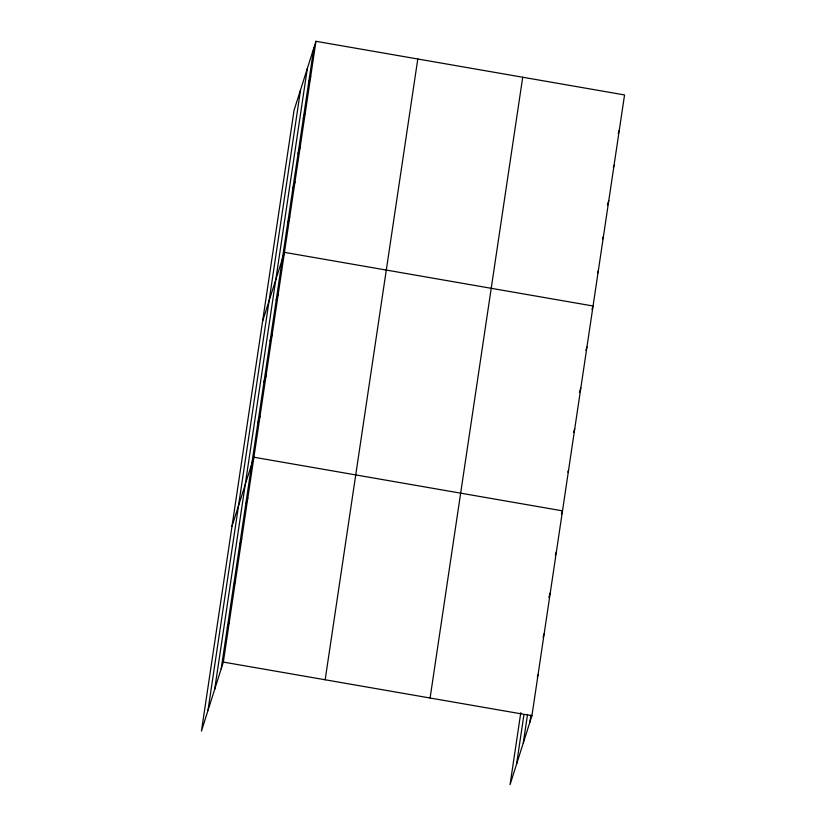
<?xml version="1.0" encoding="UTF-8"?>
<svg xmlns="http://www.w3.org/2000/svg" width="826" height="826" viewBox="0 0 826 826"><rect width="100%" height="100%" fill="white"/><g stroke="black" fill="none" stroke-linecap="round" stroke-linejoin="round"><path stroke-width="1.24" d="M207.956 710.536L300.581 89.755M214.667 689.38L307.293 68.599M221.182 668.843L313.808 48.063M315.955 41.3L294.066 110.292L201.451 731.062L223.33 662.08L315.955 41.3L624.549 94.938L531.934 715.708L510.045 784.7L520.793 712.693M325.165 679.777L417.791 58.997M430.088 698.011L522.713 77.231M516.56 764.164L523.973 714.5M523.271 743.008L527.535 714.449M529.786 722.471L530.891 715.027M308.563 83.24L310.71 76.477M303.307 118.417L305.455 111.655M298.062 153.595L300.21 146.832M292.817 188.772L294.965 182.009M287.562 223.949L289.709 217.186M262.575 321.355L284.464 252.364L593.058 306.002L591.984 309.378M276.204 300.096L278.352 293.333M270.092 341.076L272.239 334.303M263.979 382.046L266.127 375.283M257.867 423.015L260.014 416.252M232.013 526.214L253.902 457.222L562.496 510.85L561.422 514.237M245.642 504.954L247.779 498.192M239.53 545.924L241.667 539.161M233.407 586.904L235.555 580.131M227.295 627.874L229.442 621.1M618.23 133.492L619.304 130.116M613.336 167.544L614.059 165.293M607.378 204.972L608.803 200.47M602.484 239.024L603.197 236.773M597.59 273.076L598.313 270.825M585.871 350.348L586.945 346.972M579.408 392.453L580.833 387.941M573.647 432.297L574.72 428.911M567.896 472.142L568.608 469.88M555.309 555.206L556.383 551.83M548.836 597.312L550.271 592.8M543.085 637.145L544.158 633.769M537.323 676.99L538.046 674.739M223.33 662.08L531.934 715.708"/></g></svg>
